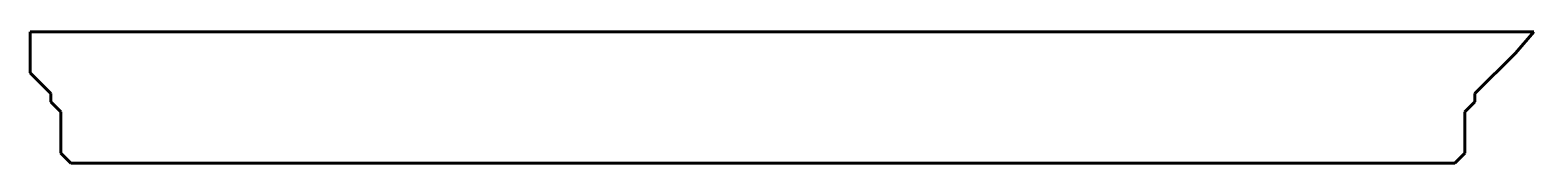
# Model space of a CAD drawing. Header units: millimetres. Extents: x -999 to 1104, y -51 to 133.
import ezdxf

# ---------------------------------------------------------------- set-up
doc = ezdxf.new("R2010")
doc.units = ezdxf.units.MM
for name, pattern in [('K5LT32778', [0]), ('K5LT32779', [0]), ('K5LT32781', [0])]:
    doc.linetypes.add(name, pattern=pattern)
doc.layers.add('Системный слой', color=7, linetype='Continuous')

msp = doc.modelspace()

# ---------------------------------------------------------------- linework, layer by layer
at = {"layer": 'Системный слой', "color": 18, "linetype": 'K5LT32779', "lineweight": 60, "true_color": 0x000000}
for p, q in [((-999.3, 75.4), (-999.3, 132.9)), ((-971.3, 47.4), (-999.3, 75.4)), ((-970.3, 46.4), (-971.3, 47.4)), ((-970.3, 34.9), (-970.3, 46.4)), ((-956.3, 20.9), (-970.3, 34.9)), ((-956.3, -37.1), (-956.3, 20.9)), ((-956.3, -37.1), (-942.3, -51.1))]:
    msp.add_line(p, q, dxfattribs=at)
at = {"layer": 'Системный слой', "color": 3, "linetype": 'K5LT32781', "lineweight": 60, "true_color": 0x00ff00}
for p, q in [((-999.3, 132.9), (1104.2, 132.9)), ((-942.3, -51.1), (993.7, -51.1))]:
    msp.add_line(p, q, dxfattribs=at)
at = {"layer": 'Системный слой', "color": 5, "linetype": 'K5LT32778', "lineweight": 60, "true_color": 0x0000ff}
for p, q in [((1078.2, 102.9), (1104.2, 132.9)), ((1021.7, 46.4), (1078.2, 102.9)), ((1021.7, 34.9), (1021.7, 46.4)), ((1007.7, 20.9), (1021.7, 34.9)), ((1007.7, -37.1), (1007.7, 20.9)), ((1007.7, -37.1), (993.7, -51.1))]:
    msp.add_line(p, q, dxfattribs=at)

doc.saveas('drawing.dxf')
